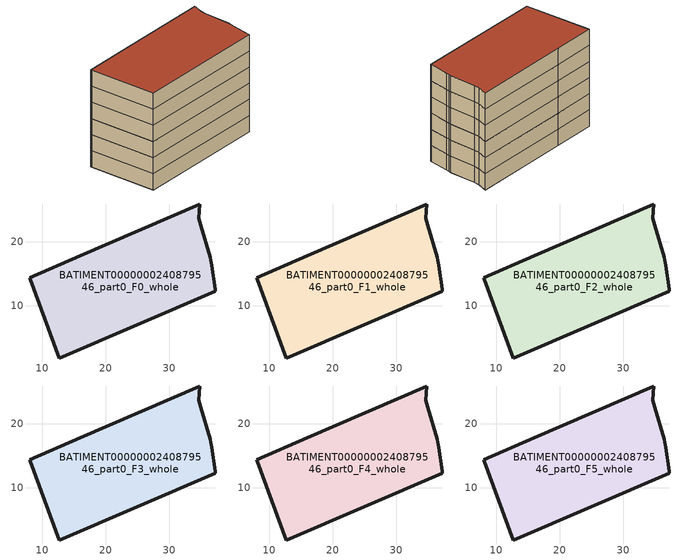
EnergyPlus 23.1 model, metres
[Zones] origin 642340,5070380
BATIMENT0000000240879546_part0_F0_whole
 floor ground (EU_floor_Construction): 37.23,12.26 37.23,12.56 36.63,16.36 36.53,17.16 36.43,17.56 34.93,22.66 34.63,23.77 34.73,25.97 16.02,17.87 8.01,14.37 8.11,14.17 12.71,1.76 z0
 wall outside (EU_wall_Construction): 8.11,14.17 8.01,14.37 16.02,17.87 34.73,25.97 34.63,23.77 34.93,22.66 36.43,17.56 36.53,17.16 36.63,16.36 37.23,12.56 37.23,12.26 12.71,1.76 8.11,14.17 z0:3
BATIMENT0000000240879546_part0_F1_whole
 floor to BATIMENT0000000240879546_part0_F0_whole (EU_floor_Construction): 37.23,12.26 37.23,12.56 36.63,16.36 36.53,17.16 36.43,17.56 34.93,22.66 34.63,23.77 34.73,25.97 16.02,17.87 8.01,14.37 8.11,14.17 12.71,1.76 z3
 wall outside (EU_wall_Construction): 8.11,14.17 8.01,14.37 16.02,17.87 34.73,25.97 34.63,23.77 34.93,22.66 36.43,17.56 36.53,17.16 36.63,16.36 37.23,12.56 37.23,12.26 12.71,1.76 8.11,14.17 z3:6
BATIMENT0000000240879546_part0_F2_whole
 floor to BATIMENT0000000240879546_part0_F1_whole (EU_floor_Construction): 37.23,12.26 37.23,12.56 36.63,16.36 36.53,17.16 36.43,17.56 34.93,22.66 34.63,23.77 34.73,25.97 16.02,17.87 8.01,14.37 8.11,14.17 12.71,1.76 z6
 wall outside (EU_wall_Construction): 8.11,14.17 8.01,14.37 16.02,17.87 34.73,25.97 34.63,23.77 34.93,22.66 36.43,17.56 36.53,17.16 36.63,16.36 37.23,12.56 37.23,12.26 12.71,1.76 8.11,14.17 z6:9
BATIMENT0000000240879546_part0_F3_whole
 floor to BATIMENT0000000240879546_part0_F2_whole (EU_floor_Construction): 37.23,12.26 37.23,12.56 36.63,16.36 36.53,17.16 36.43,17.56 34.93,22.66 34.63,23.77 34.73,25.97 16.02,17.87 8.01,14.37 8.11,14.17 12.71,1.76 z9
 wall outside (EU_wall_Construction): 8.11,14.17 8.01,14.37 16.02,17.87 34.73,25.97 34.63,23.77 34.93,22.66 36.43,17.56 36.53,17.16 36.63,16.36 37.23,12.56 37.23,12.26 12.71,1.76 8.11,14.17 z9:12
BATIMENT0000000240879546_part0_F4_whole
 floor to BATIMENT0000000240879546_part0_F3_whole (EU_floor_Construction): 37.23,12.26 37.23,12.56 36.63,16.36 36.53,17.16 36.43,17.56 34.93,22.66 34.63,23.77 34.73,25.97 16.02,17.87 8.01,14.37 8.11,14.17 12.71,1.76 z12
 wall outside (EU_wall_Construction): 8.11,14.17 8.01,14.37 16.02,17.87 34.73,25.97 34.63,23.77 34.93,22.66 36.43,17.56 36.53,17.16 36.63,16.36 37.23,12.56 37.23,12.26 12.71,1.76 8.11,14.17 z12:15
BATIMENT0000000240879546_part0_F5_whole
 floor to BATIMENT0000000240879546_part0_F4_whole (EU_floor_Construction): 37.23,12.26 37.23,12.56 36.63,16.36 36.53,17.16 36.43,17.56 34.93,22.66 34.63,23.77 34.73,25.97 16.02,17.87 8.01,14.37 8.11,14.17 12.71,1.76 z15
 wall outside (EU_wall_Construction): 8.11,14.17 8.01,14.37 16.02,17.87 34.73,25.97 34.63,23.77 34.93,22.66 36.43,17.56 36.53,17.16 36.63,16.36 37.23,12.56 37.23,12.26 12.71,1.76 8.11,14.17 z15:18
 roof outside (EU_roof_Construction): 34.73,25.97 34.63,23.77 34.93,22.66 36.43,17.56 36.53,17.16 36.63,16.36 37.23,12.56 37.23,12.26 12.71,1.76 8.11,14.17 8.01,14.37 16.02,17.87 z18
[Building]
EU S2 Campaign: North Axis=0; Terrain=City; Solar Distribution=FullExterior
[Site:Location]
Lyon-Bron: Latitude=45.75; Longitude=5; Time Zone=1; Elevation=198
[SizingPeriod:WeatherFileDays]
AnnualSizingPeriod: Begin Month=1; Begin Day of Month=1; End Month=12; End Day of Month=31; Day of Week for Start Day=Monday; Use Weather File Daylight Saving Period=No; Use Weather File Rain and Snow Indicators=No
[MATERIAL]
EU_InternalMass_Material: Roughness=MediumRough; Thickness=0.1; Conductivity=1; Density=1800; Specific Heat=900; Thermal Absorptance=0.9; Solar Absorptance=0.7; Visible Absorptance=0.7
[MATERIAL:NOMASS] Roughness=MediumRough; Thermal Absorptance=0.9; Solar Absorptance=0.7; Visible Absorptance=0.7
Name | Thermal Resistance
EU_wall_NoMass | 1.97775
EU_roof_NoMass | 1.81626
EU_floor_NoMass | 1.84812
[CONSTRUCTION]
EU_wall_Construction: EU_wall_NoMass
EU_roof_Construction: EU_roof_NoMass
EU_floor_Construction: EU_floor_NoMass
EU_InternalMass_Construction: EU_InternalMass_Material
[ZONE] Type=1; Multiplier=1; Ceiling Height=autocalculate; Volume=1128.19; Floor Area=autocalculate; Part of Total Floor Area=Yes
BATIMENT0000000240879546_part0_F0_whole; BATIMENT0000000240879546_part0_F1_whole; BATIMENT0000000240879546_part0_F2_whole; BATIMENT0000000240879546_part0_F3_whole; BATIMENT0000000240879546_part0_F4_whole; BATIMENT0000000240879546_part0_F5_whole
[INTERNALMASS] Construction=EU_InternalMass_Construction; Surface Area=376.064
Name | Zone or ZoneList
BATIMENT0000000240879546_part0_F0_whole_EU_InternalMass | BATIMENT0000000240879546_part0_F0_whole
BATIMENT0000000240879546_part0_F1_whole_EU_InternalMass | BATIMENT0000000240879546_part0_F1_whole
BATIMENT0000000240879546_part0_F2_whole_EU_InternalMass | BATIMENT0000000240879546_part0_F2_whole
BATIMENT0000000240879546_part0_F3_whole_EU_InternalMass | BATIMENT0000000240879546_part0_F3_whole
BATIMENT0000000240879546_part0_F4_whole_EU_InternalMass | BATIMENT0000000240879546_part0_F4_whole
BATIMENT0000000240879546_part0_F5_whole_EU_InternalMass | BATIMENT0000000240879546_part0_F5_whole
[OTHEREQUIPMENT] Fuel Type=Electricity; Design Level Calculation Method=Watts/Area; Power per Zone Floor Area=1; Fraction Latent=0; Fraction Radiant=0; Fraction Lost=0; Carbon Dioxide Generation Rate=0; EndUse Subcategory=EU_Step8_InternalGains
Name | Zone or ZoneList or Space or SpaceList | Schedule
EU_Step8_InternalGain_BATIMENT0000000240879546_part0_F0_whole_f000 | BATIMENT0000000240879546_part0_F0_whole | EU_Step8_GainSchedule_BATIMENT0000000240879546_part0_F0_whole_f000
EU_Step8_InternalGain_BATIMENT0000000240879546_part0_F1_whole_f000 | BATIMENT0000000240879546_part0_F1_whole | EU_Step8_GainSchedule_BATIMENT0000000240879546_part0_F1_whole_f000
EU_Step8_InternalGain_BATIMENT0000000240879546_part0_F2_whole_f000 | BATIMENT0000000240879546_part0_F2_whole | EU_Step8_GainSchedule_BATIMENT0000000240879546_part0_F2_whole_f000
EU_Step8_InternalGain_BATIMENT0000000240879546_part0_F3_whole_f000 | BATIMENT0000000240879546_part0_F3_whole | EU_Step8_GainSchedule_BATIMENT0000000240879546_part0_F3_whole_f000
EU_Step8_InternalGain_BATIMENT0000000240879546_part0_F4_whole_f000 | BATIMENT0000000240879546_part0_F4_whole | EU_Step8_GainSchedule_BATIMENT0000000240879546_part0_F4_whole_f000
EU_Step8_InternalGain_BATIMENT0000000240879546_part0_F5_whole_f000 | BATIMENT0000000240879546_part0_F5_whole | EU_Step8_GainSchedule_BATIMENT0000000240879546_part0_F5_whole_f000
[ZONEVENTILATION:DESIGNFLOWRATE] Schedule=EU_AlwaysOn; Design Flow Rate Calculation Method=AirChanges/Hour; Air Changes per Hour=0.759424; Ventilation Type=Natural; Fan Pressure Rise=0; Fan Total Efficiency=1; Constant Term Coefficient=1; Temperature Term Coefficient=0; Velocity Term Coefficient=0; Velocity Squared Term Coefficient=0; Minimum Indoor Temperature=-100; Maximum Indoor Temperature=100; Delta Temperature=-100; Minimum Outdoor Temperature=-100; Maximum Outdoor Temperature=100; Maximum Wind Speed=40
Name | Zone or ZoneList or Space or SpaceList
EU_ConstantAir_BATIMENT0000000240879546_part0_F0_whole | BATIMENT0000000240879546_part0_F0_whole
EU_ConstantAir_BATIMENT0000000240879546_part0_F1_whole | BATIMENT0000000240879546_part0_F1_whole
EU_ConstantAir_BATIMENT0000000240879546_part0_F2_whole | BATIMENT0000000240879546_part0_F2_whole
EU_ConstantAir_BATIMENT0000000240879546_part0_F3_whole | BATIMENT0000000240879546_part0_F3_whole
EU_ConstantAir_BATIMENT0000000240879546_part0_F4_whole | BATIMENT0000000240879546_part0_F4_whole
EU_ConstantAir_BATIMENT0000000240879546_part0_F5_whole | BATIMENT0000000240879546_part0_F5_whole
[HVACTEMPLATE:THERMOSTAT] Constant Heating Setpoint=20; Constant Cooling Setpoint=50
EU_HeatOnly_BATIMENT0000000240879546_part0_F0_whole; EU_HeatOnly_BATIMENT0000000240879546_part0_F1_whole; EU_HeatOnly_BATIMENT0000000240879546_part0_F2_whole; EU_HeatOnly_BATIMENT0000000240879546_part0_F3_whole; EU_HeatOnly_BATIMENT0000000240879546_part0_F4_whole; EU_HeatOnly_BATIMENT0000000240879546_part0_F5_whole
[HVACTEMPLATE:ZONE:IDEALLOADSAIRSYSTEM] System Availability Schedule=EU_AlwaysOn; Maximum Heating Supply Air Temperature=50; Minimum Cooling Supply Air Temperature=13; Maximum Heating Supply Air Humidity Ratio=0.0156; Minimum Cooling Supply Air Humidity Ratio=0.0077; Heating Limit=NoLimit; Cooling Limit=NoLimit; Heating Availability Schedule=EU_AlwaysOn; Cooling Availability Schedule=EU_CoolingOff; Dehumidification Control Type=ConstantSensibleHeatRatio; Cooling Sensible Heat Ratio=0.7; Dehumidification Setpoint=60; Humidification Control Type=None; Humidification Setpoint=30; Outdoor Air Method=None; Outdoor Air Flow Rate per Person=0.00944; Outdoor Air Flow Rate per Zone Floor Area=0; Outdoor Air Flow Rate per Zone=0; Demand Controlled Ventilation Type=None; Outdoor Air Economizer Type=NoEconomizer; Heat Recovery Type=None; Sensible Heat Recovery Effectiveness=0.7; Latent Heat Recovery Effectiveness=0.65
Name | Template Thermostat
BATIMENT0000000240879546_part0_F0_whole | EU_HeatOnly_BATIMENT0000000240879546_part0_F0_whole
BATIMENT0000000240879546_part0_F1_whole | EU_HeatOnly_BATIMENT0000000240879546_part0_F1_whole
BATIMENT0000000240879546_part0_F2_whole | EU_HeatOnly_BATIMENT0000000240879546_part0_F2_whole
BATIMENT0000000240879546_part0_F3_whole | EU_HeatOnly_BATIMENT0000000240879546_part0_F3_whole
BATIMENT0000000240879546_part0_F4_whole | EU_HeatOnly_BATIMENT0000000240879546_part0_F4_whole
BATIMENT0000000240879546_part0_F5_whole | EU_HeatOnly_BATIMENT0000000240879546_part0_F5_whole
[SIZING:ZONE] Zone Cooling Design Supply Air Temperature Input Method=SupplyAirTemperature; Zone Cooling Design Supply Air Temperature=13; Zone Heating Design Supply Air Temperature Input Method=SupplyAirTemperature; Zone Heating Design Supply Air Temperature=50; Zone Cooling Design Supply Air Humidity Ratio=0.008; Zone Heating Design Supply Air Humidity Ratio=0.008; Cooling Design Air Flow Method=DesignDay; Cooling Design Air Flow Rate=0; Cooling Minimum Air Flow per Zone Floor Area=0.000762; Cooling Minimum Air Flow=0; Cooling Minimum Air Flow Fraction=0.2; Heating Design Air Flow Method=DesignDay; Heating Design Air Flow Rate=0; Heating Maximum Air Flow per Zone Floor Area=0.002032; Heating Maximum Air Flow=0.141576; Heating Maximum Air Flow Fraction=0.3; Account for Dedicated Outdoor Air System=No; Dedicated Outdoor Air System Control Strategy=NeutralSupplyAir; Dedicated Outdoor Air Low Setpoint Temperature for Design=autosize; Dedicated Outdoor Air High Setpoint Temperature for Design=autosize; Zone Load Sizing Method=Sensible Load Only No Latent Load; Zone Latent Cooling Design Supply Air Humidity Ratio Input Method=HumidityRatioDifference; Zone Cooling Design Supply Air Humidity Ratio Difference=0.005; Zone Latent Heating Design Supply Air Humidity Ratio Input Method=HumidityRatioDifference; Zone Humidification Design Supply Air Humidity Ratio Difference=0.005
BATIMENT0000000240879546_part0_F0_whole; BATIMENT0000000240879546_part0_F1_whole; BATIMENT0000000240879546_part0_F2_whole; BATIMENT0000000240879546_part0_F3_whole; BATIMENT0000000240879546_part0_F4_whole; BATIMENT0000000240879546_part0_F5_whole
[SCHEDULE:CONSTANT]
Name | Hourly Value
EU_AlwaysOn | 1
EU_CoolingOff | 0
[SCHEDULE:FILE] Column Number=1; Rows to Skip at Top=0; Number of Hours of Data=8760; Column Separator=Comma; Interpolate to Timestep=No; Minutes per Item=60; Adjust Schedule for Daylight Savings=Yes
Name | File
EU_Step8_GainSchedule_BATIMENT0000000240879546_part0_F0_whole_f000 | C:\Users\o_iseri\Desktop\OpenUBEM\openubem\outputs\eu_evidence\EU-04\s2_campaign_v2\BATIMENT0000000240879546_part0\BATIMENT0000000240879546_part0_F0_whole_f000_gain.csv
EU_Step8_GainSchedule_BATIMENT0000000240879546_part0_F1_whole_f000 | C:\Users\o_iseri\Desktop\OpenUBEM\openubem\outputs\eu_evidence\EU-04\s2_campaign_v2\BATIMENT0000000240879546_part0\BATIMENT0000000240879546_part0_F1_whole_f000_gain.csv
EU_Step8_GainSchedule_BATIMENT0000000240879546_part0_F2_whole_f000 | C:\Users\o_iseri\Desktop\OpenUBEM\openubem\outputs\eu_evidence\EU-04\s2_campaign_v2\BATIMENT0000000240879546_part0\BATIMENT0000000240879546_part0_F2_whole_f000_gain.csv
EU_Step8_GainSchedule_BATIMENT0000000240879546_part0_F3_whole_f000 | C:\Users\o_iseri\Desktop\OpenUBEM\openubem\outputs\eu_evidence\EU-04\s2_campaign_v2\BATIMENT0000000240879546_part0\BATIMENT0000000240879546_part0_F3_whole_f000_gain.csv
EU_Step8_GainSchedule_BATIMENT0000000240879546_part0_F4_whole_f000 | C:\Users\o_iseri\Desktop\OpenUBEM\openubem\outputs\eu_evidence\EU-04\s2_campaign_v2\BATIMENT0000000240879546_part0\BATIMENT0000000240879546_part0_F4_whole_f000_gain.csv
EU_Step8_GainSchedule_BATIMENT0000000240879546_part0_F5_whole_f000 | C:\Users\o_iseri\Desktop\OpenUBEM\openubem\outputs\eu_evidence\EU-04\s2_campaign_v2\BATIMENT0000000240879546_part0\BATIMENT0000000240879546_part0_F5_whole_f000_gain.csv
